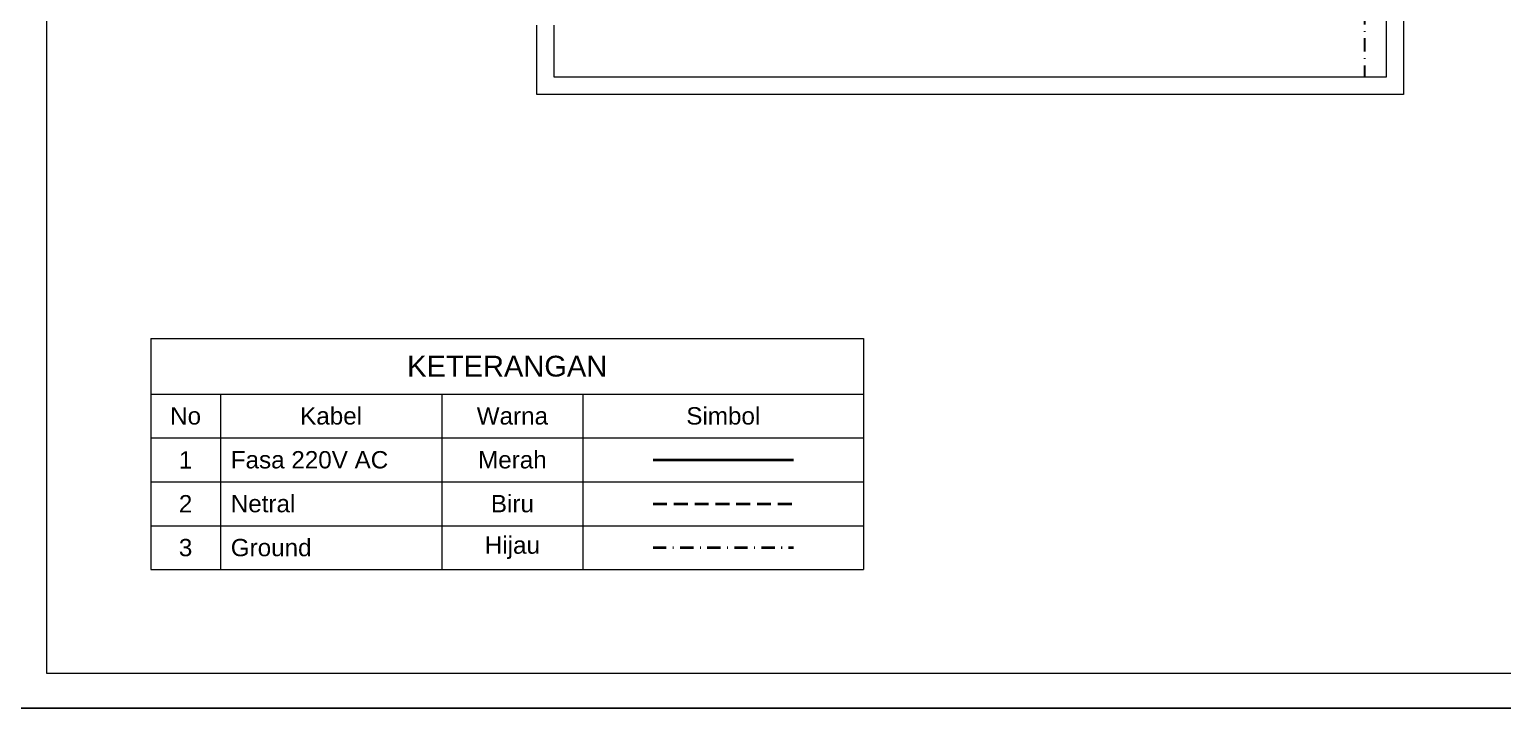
# Model space of a CAD drawing. Header units: millimetres. Extents: x 1937 to 4749, y 83 to 1608.
# Drawn here: x 2362.3 to 2574.8, y 377.4 to 477.9 of the extents above; entities that cross this region are included whole.
import ezdxf

# ---------------------------------------------------------------- set-up
doc = ezdxf.new("R2010")
doc.units = ezdxf.units.MM
doc.linetypes.add('DASHDOTX2', pattern=[50.8, 25.4, -12.7, 0, -12.7])
doc.linetypes.add('JIS_02_2.0', pattern=[3, 2, -1])
doc.layers.get('0').update_dxf_attribs({"lineweight": 0})
for name, color, linetype, lineweight in [('Box Panel', 7, 'Continuous', 0), ('Fasa', 1, 'Continuous', 30), ('Ground', 3, 'DASHDOTX2', 30), ('Netral', 150, 'JIS_02_2.0', 30)]:
    doc.layers.add(name, color=color, linetype=linetype, lineweight=lineweight)
doc.styles.get("Standard").update_dxf_attribs({"font": 'arial.ttf'})

# ---------------------------------------------------------------- blocks, each defined once
blk = doc.blocks.new('*T37')
at = {"color": 0, "linetype": 'ByBlock', "lineweight": -2, "transparency": 16777216}
for p, q in [((0, 0), (102.82, 0)), ((0, 0), (0, -33.33)), ((102.82, 0), (102.82, -33.33)), ((0, -8), (102.82, -8)), ((10.04, -8), (10.04, -33.33)), ((41.99, -8), (41.99, -33.33)), ((62.34, -8), (62.34, -33.33)), ((0, -14.33), (102.82, -14.33)), ((0, -20.67), (102.82, -20.67)), ((0, -27), (102.82, -27)), ((0, -33.33), (102.82, -33.33))]:
    blk.add_line(p, q, dxfattribs=at)
at = {"color": 0, "transparency": 16777216}
for s, insert, char_height, width, attachment_point in [('KETERANGAN', (51.41, -4), 3, 99.8175, 5), ('No', (5.02, -11.17), 2.5, 7.0402, 5), ('Kabel', (26.01, -11.17), 2.5, 28.9469, 5), ('Warna', (52.16, -11.17), 2.5, 17.3479, 5), ('Simbol', (82.58, -11.17), 2.5, 37.4825, 5), ('1', (5.02, -17.5), 2.5, 7.0402, 5), ('Fasa 220V AC', (11.54, -17.5), 2.5, 28.9469, 4), ('Merah', (52.16, -17.5), 2.5, 17.3479, 5), ('2', (5.02, -23.83), 2.5, 7.0402, 5), ('Netral', (11.54, -23.83), 2.5, 28.9469, 4), ('Biru', (52.16, -23.83), 2.5, 17.3479, 5), ('3', (5.02, -30.17), 2.5, 7.0402, 5), ('Ground', (11.54, -30.17), 2.5, 28.9469, 4), ('Hijau', (52.16, -30.17), 2.5, 17.3479, 5)]:
    blk.add_mtext(s, dxfattribs=dict(at, insert=insert, char_height=char_height, width=width, attachment_point=attachment_point))

msp = doc.modelspace()

# ---------------------------------------------------------------- linework, layer by layer
for points in [[(2359.829, 676.945), (2779.829, 676.945), (2779.829, 379.945), (2359.829, 379.945)], [(2364.829, 671.945), (2774.829, 671.945), (2774.829, 384.945), (2364.829, 384.945)], [(2359.829, 379.945), (2779.829, 379.945), (2779.829, 82.945), (2359.829, 82.945)]]:
    msp.add_lwpolyline(points, close=True)
at = {"layer": 'Box Panel'}
for points in [[(2560.522, 482.547), (2560.522, 468.484), (2435.522, 468.484), (2435.522, 468.484), (2435.522, 478.484)], [(2558.022, 482.547), (2558.022, 470.984), (2438.022, 470.984), (2438.022, 470.984), (2438.022, 478.484)]]:
    msp.add_lwpolyline(points, dxfattribs=at)
at = {"layer": 'Fasa', "lineweight": 40}
msp.add_line((2452.284, 415.778), (2472.525, 415.778), dxfattribs=at)
at = {"layer": 'Ground', "ltscale": 0.075}
msp.add_line((2554.897, 484.422), (2554.897, 470.984), dxfattribs=at)
at = {"layer": 'Ground', "lineweight": 40, "ltscale": 0.075}
msp.add_line((2452.284, 403.112), (2472.525, 403.112), dxfattribs=at)
at = {"layer": 'Netral', "lineweight": 40}
msp.add_line((2452.284, 409.445), (2472.525, 409.445), dxfattribs=at)

# ---------------------------------------------------------------- block references
msp.add_blockref('*T37', (2379.829, 433.278))

doc.saveas('drawing.dxf')
